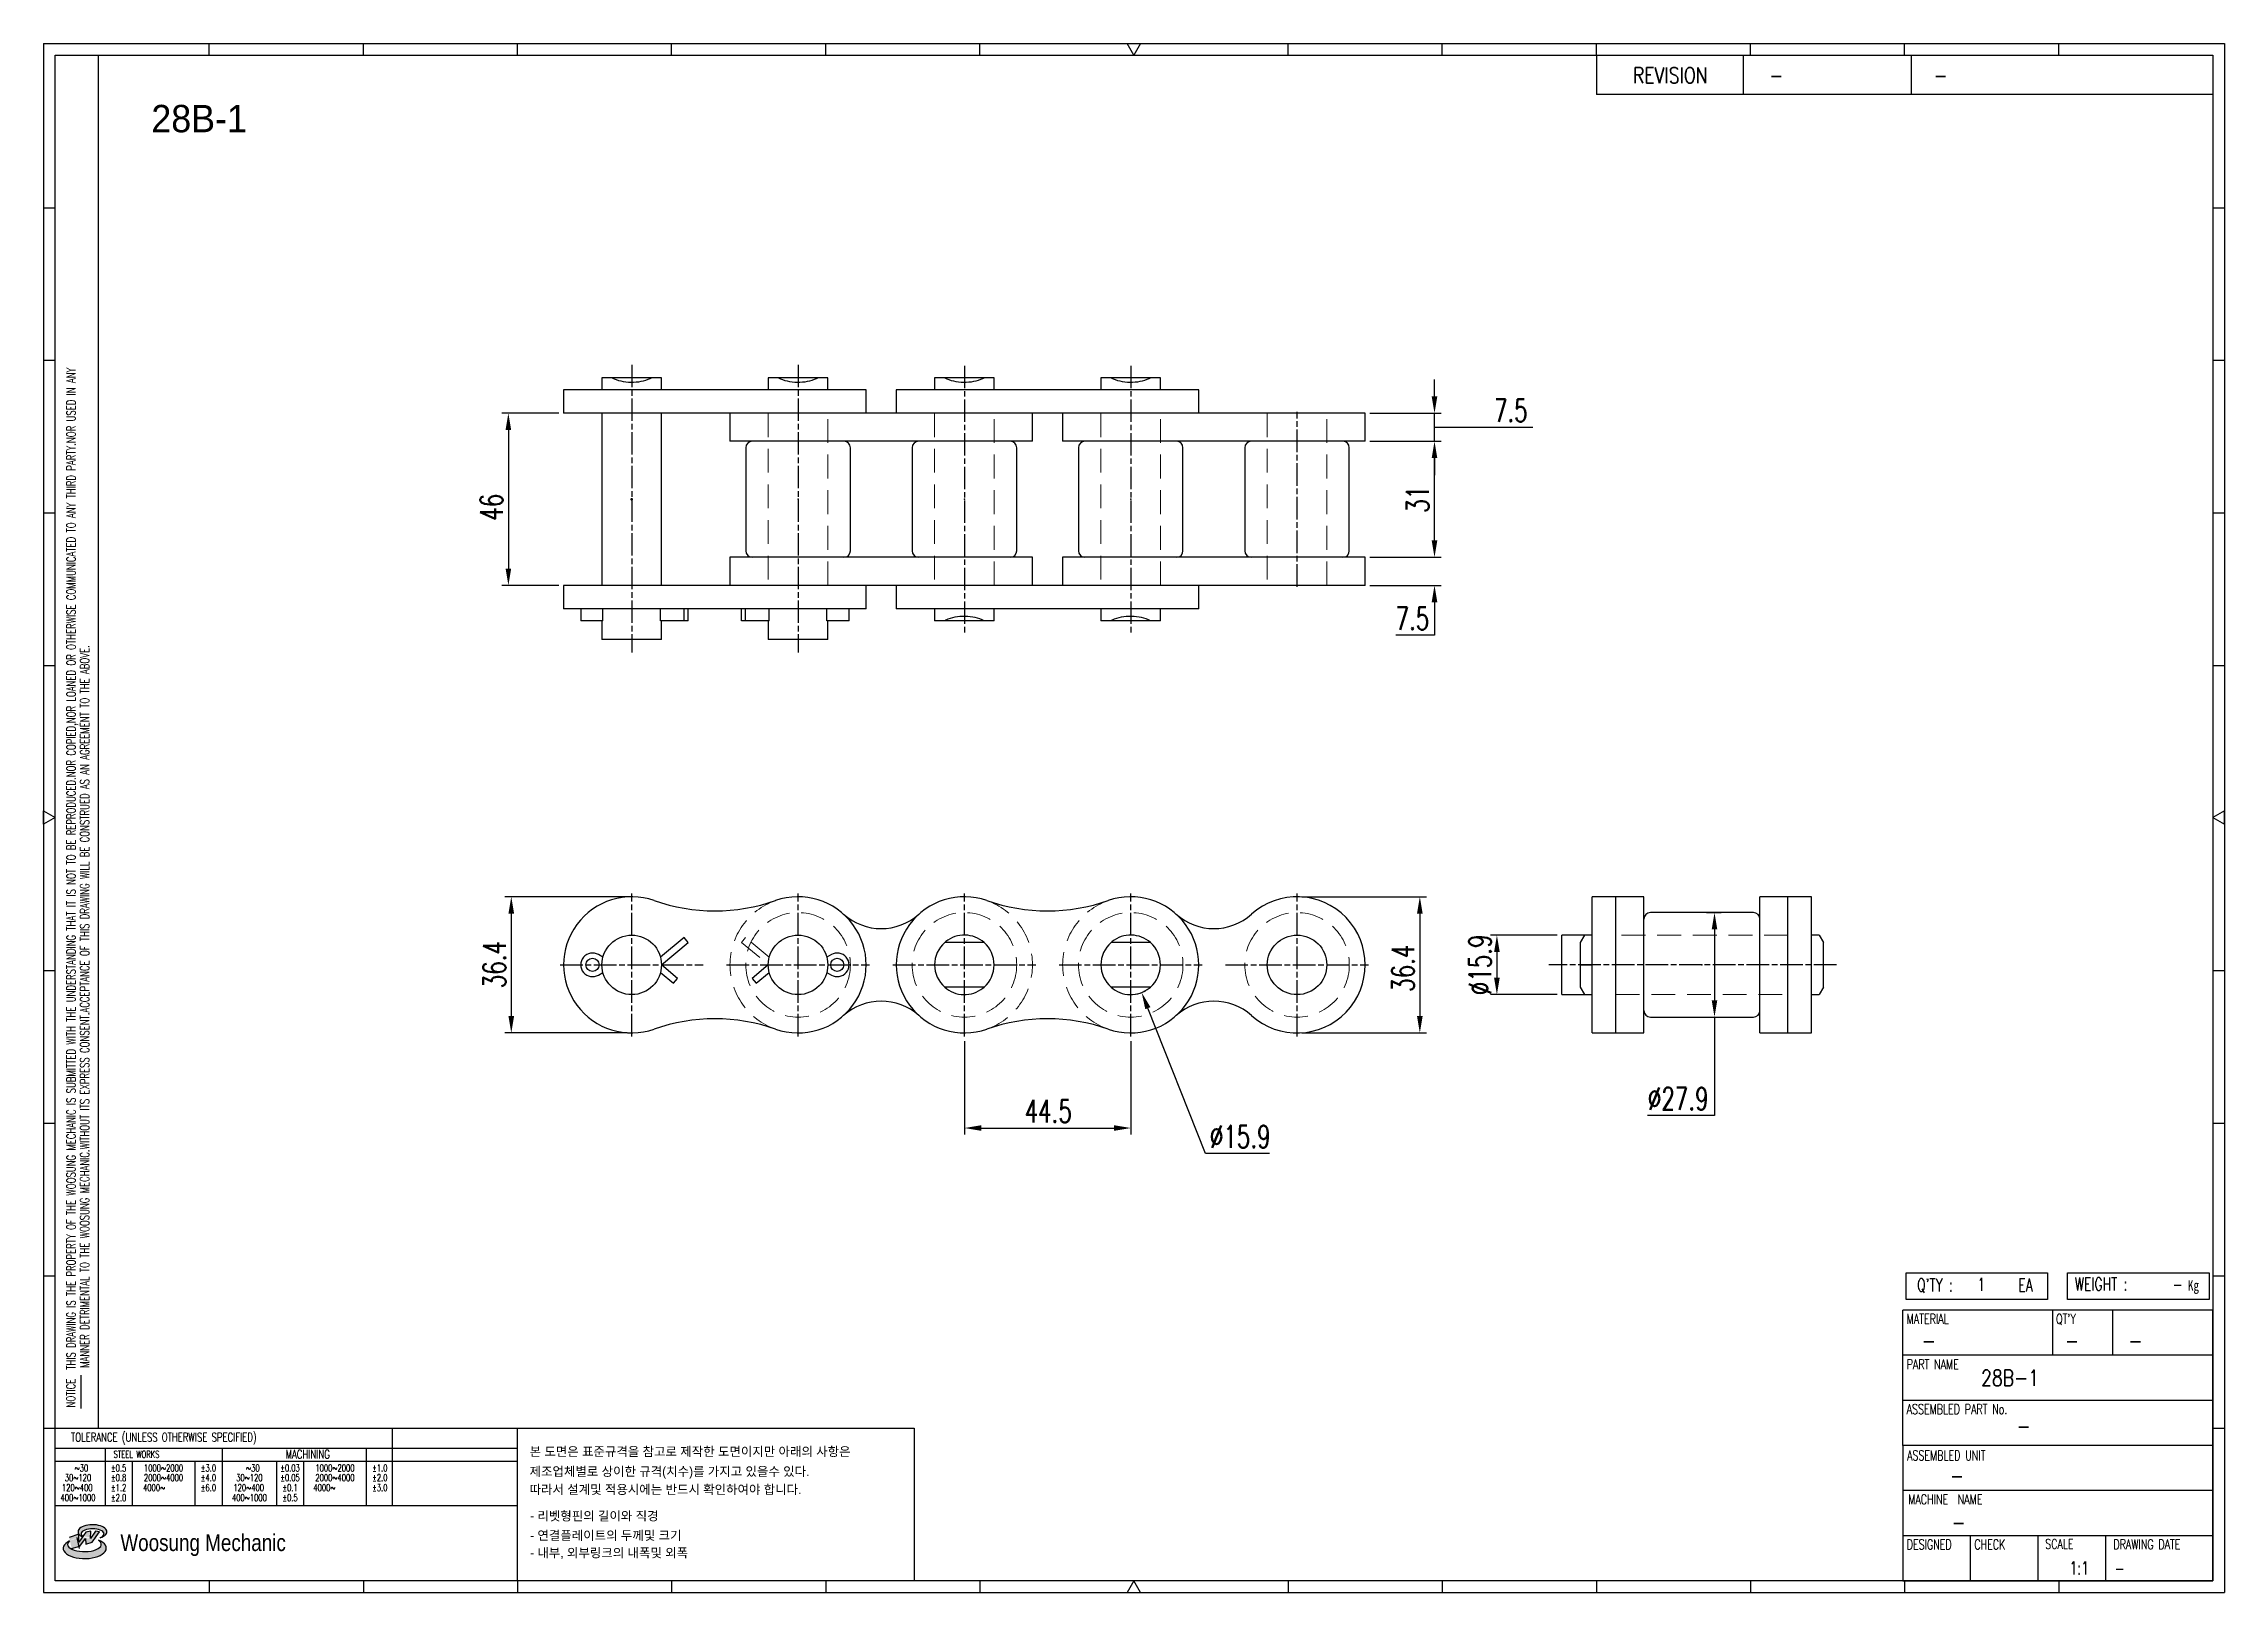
# Model space of a CAD drawing. Header units: millimetres. Extents: x 2203 to 2786, y -47 to 367.
import ezdxf
from ezdxf.enums import TextEntityAlignment as Align

# ---------------------------------------------------------------- set-up
doc = ezdxf.new("R2010")
doc.units = ezdxf.units.MM
doc.linetypes.add('AM_ISO08W050', pattern=[18, 12, -1.5, 3, -1.5])
doc.linetypes.add('HIDDEN', pattern=[9.525, 6.35, -3.175])
doc.layers.get('Defpoints').update_dxf_attribs({"color": 80})
for name, color, linetype, lineweight in [('2d ConnectionPoints', 7, 'Continuous', 50), ('CL1', 140, 'AM_ISO08W050', 25), ('HL3', 1, 'HIDDEN', 0)]:
    doc.layers.add(name, color=color, linetype=linetype, lineweight=lineweight)
for name, color, linetype in [('S-DIM', 7, 'Continuous'), ('TITLE', 7, 'Continuous'), ('도면레이아웃', 7, 'Continuous')]:
    doc.layers.add(name, color=color, linetype=linetype)
doc.styles.add('HAN', font='ROMANS.shx', dxfattribs={"width": 0.7, "bigfont": 'whgtxt.shx'})
doc.styles.add('HKD_ST2', font='romans.shx', dxfattribs={"width": 0.7, "height": 4, "bigfont": '@extfont2.shx'})
doc.styles.add('HSG', font='SIMPLEX.shx', dxfattribs={"width": 0.7, "bigfont": 'HSG.shx'})
doc.styles.add('MtXpl_', font='Gulim.ttf')
doc.styles.add('SLDTEXTSTYLE4', font='arial.ttf', dxfattribs={"width": 0.8})
doc.dimstyles.new('APP2.5', dxfattribs={"dimscale": 2.5, "dimtxt": 2.4, "dimasz": 1.8, "dimexe": 0.7, "dimexo": 0.5, "dimgap": 0.6, "dimtad": 1, "dimtoh": 1, "dimdec": 1, "dimrnd": 0.01, "dimzin": 9, "dimdsep": 46, "dimtxsty": 'HSG', "dimcen": 0, "dimclrd": 1, "dimclre": 1, "dimclrt": 256, "dimazin": 2, "dimtp": 1, "dimtm": 1, "dimtfac": 0.5, "dimtdec": 1, "dimtofl": 0, "dimtmove": 0, "dimatfit": 3, "dimfxl": 0, "dimtvp": 1, "dimtolj": 2, "dimlwd": -1, "dimlwe": -1, "dimarcsym": 0})

# ---------------------------------------------------------------- blocks, each defined once
blk = doc.blocks.new('MAST')
at = {"layer": '도면레이아웃'}
h = blk.add_hatch(color=10, dxfattribs=at)
h.paths.add_polyline_path([(1.544, 35.177), (1.554, 34.966), (1.779, 35.034), (2.054, 35.422), (1.908, 35.446), (1.728, 35.167), (1.741, 35.439), (1.547, 35.405), (1.292, 35.041), (1.295, 35.33), (0.943, 35.208), (1.03, 34.8), (1.336, 34.885)])
edge = h.paths.add_edge_path()
edge.add_ellipse((1.795, 35.421), major_axis=(-0.53, 0), ratio=0.487785, start_angle=122.36065, end_angle=403.39574)
edge.add_line((1.411, 35.244), (1.419, 35.261))
edge.add_ellipse((1.798, 35.344), major_axis=(-0.423, 0), ratio=0.444396, start_angle=131.58977, end_angle=386.19408, ccw=False)
edge = h.paths.add_edge_path()
edge.add_ellipse((1.512, 34.815), major_axis=(-0.793, 0), ratio=0.480113, start_angle=314.67633, end_angle=590.85213)
edge.add_ellipse((1.501, 34.958), major_axis=(-0.62, 0), ratio=0.43311, start_angle=331.7024, end_angle=574.42495, ccw=False)
at = {"color": 140}
for p, q in [((0, 90.118), (80.15, 90.118)), ((0, 90.118), (0, 33.191)), ((80.15, 90.118), (80.15, 33.191)), ((57.068, 89.693), (57.068, 88.246)), ((62.47, 89.693), (62.47, 88.246)), ((68.635, 89.693), (68.635, 88.246)), ((79.725, 88.246), (57.068, 88.246)), ((68.449, 43.961), (68.449, 44.936)), ((68.449, 44.936), (73.654, 44.936)), ((73.654, 44.936), (73.654, 43.961)), ((74.39, 43.961), (74.39, 44.936)), ((74.39, 44.936), (79.595, 44.936)), ((79.595, 44.936), (79.595, 43.961)), ((68.336, 38.59), (68.336, 43.563)), ((79.725, 43.563), (68.336, 43.563)), ((73.654, 43.961), (68.449, 43.961)), ((73.827, 43.563), (73.827, 41.905)), ((79.595, 43.961), (74.39, 43.961)), ((76.037, 43.563), (76.037, 41.905)), ((79.725, 38.59), (79.725, 43.563)), ((79.725, 41.905), (68.336, 41.905)), ((79.725, 40.248), (68.336, 40.248)), ((68.336, 38.59), (68.336, 33.616)), ((79.725, 38.59), (68.336, 38.59)), ((79.725, 33.616), (79.725, 38.59)), ((79.725, 36.932), (68.336, 36.932)), ((79.725, 35.274), (68.336, 35.274)), ((70.822, 33.616), (70.822, 35.274)), ((73.309, 33.616), (73.309, 35.274)), ((75.796, 33.616), (75.796, 35.274)), ((0, 33.191), (80.15, 33.191)), ((68.336, 33.616), (79.725, 33.616))]:
    blk.add_line(p, q, dxfattribs=at)
for p, q in [((6.089, 89.693), (6.089, 90.118)), ((11.753, 89.693), (11.753, 90.118)), ((17.418, 89.693), (17.418, 90.118)), ((23.082, 89.693), (23.082, 90.118)), ((28.746, 89.693), (28.746, 90.118)), ((34.411, 89.693), (34.411, 90.118)), ((45.739, 89.693), (45.739, 90.118)), ((51.404, 89.693), (51.404, 90.118)), ((57.068, 89.693), (57.068, 90.118)), ((62.732, 89.693), (62.732, 90.118)), ((68.397, 89.693), (68.397, 90.118)), ((74.061, 89.693), (74.061, 90.118)), ((0, 84.085), (0.425, 84.085)), ((79.725, 84.085), (80.15, 84.085)), ((0, 78.478), (0.425, 78.478)), ((79.725, 78.478), (80.15, 78.478)), ((0, 72.87), (0.425, 72.87)), ((79.725, 72.87), (80.15, 72.87)), ((0, 67.262), (0.425, 67.262)), ((79.725, 67.262), (80.15, 67.262)), ((0, 56.047), (0.425, 56.047)), ((79.725, 56.047), (80.15, 56.047)), ((0, 50.439), (0.425, 50.439)), ((79.725, 50.439), (80.15, 50.439)), ((0, 44.832), (0.425, 44.832)), ((79.725, 44.832), (80.15, 44.832)), ((1.377, 39.947), (1.377, 41.174)), ((0, 39.224), (0.425, 39.224)), ((79.725, 39.224), (80.15, 39.224)), ((6.089, 33.616), (6.089, 33.191)), ((11.753, 33.616), (11.753, 33.191)), ((17.418, 33.616), (17.418, 33.191)), ((23.082, 33.616), (23.082, 33.191)), ((28.746, 33.616), (28.746, 33.191)), ((34.411, 33.616), (34.411, 33.191)), ((45.739, 33.616), (45.739, 33.191)), ((51.404, 33.616), (51.404, 33.191)), ((57.068, 33.616), (57.068, 33.191)), ((62.732, 33.616), (62.732, 33.191)), ((68.397, 33.616), (68.397, 33.191)), ((74.061, 33.616), (74.061, 33.191))]:
    blk.add_line(p, q)
at = {"color": 2}
for p, q in [((2.017, 39.224), (2.017, 89.693)), ((0.425, 39.224), (17.418, 39.224)), ((0.425, 38.487), (17.418, 38.487)), ((2.257, 38.487), (2.257, 36.382)), ((6.557, 38.5), (6.557, 36.382)), ((11.857, 38.487), (11.857, 36.382)), ((12.816, 39.224), (12.816, 36.382)), ((17.418, 33.616), (17.418, 39.224)), ((0.425, 38.012), (17.418, 38.012)), ((3.257, 38.012), (3.257, 36.382)), ((5.557, 38.012), (5.557, 36.382)), ((8.557, 38.012), (8.557, 36.382)), ((9.557, 38.026), (9.557, 36.382)), ((0.425, 36.382), (17.418, 36.382))]:
    blk.add_line(p, q, dxfattribs=at)
for points in [[(40.075, 89.693), (39.83, 90.118), (40.32, 90.118)], [(0.425, 61.679), (0, 61.433), (0, 61.924)], [(79.725, 61.679), (80.15, 61.433), (80.15, 61.924)], [(40.075, 33.616), (39.83, 33.191), (40.32, 33.191)]]:
    blk.add_lwpolyline(points, close=True)
at = {"color": 140}
blk.add_lwpolyline([(0.425, 89.693), (79.725, 89.693), (79.725, 33.616), (0.425, 33.616)], close=True, dxfattribs=at)
at = {"layer": '도면레이아웃'}
for p, q in [((1.295, 35.33), (0.943, 35.208)), ((1.547, 35.405), (1.292, 35.041)), ((1.292, 35.041), (1.295, 35.33)), ((1.741, 35.439), (1.547, 35.405)), ((1.908, 35.446), (1.728, 35.167)), ((1.728, 35.167), (1.741, 35.439)), ((1.779, 35.034), (2.054, 35.422)), ((2.054, 35.422), (1.908, 35.446)), ((1.03, 34.8), (1.336, 34.885)), ((1.224, 35.208), (1.311, 34.8)), ((1.224, 35.208), (1.224, 35.208)), ((1.336, 34.885), (1.544, 35.177)), ((1.419, 35.261), (1.411, 35.244)), ((1.544, 35.177), (1.554, 34.966)), ((1.554, 34.966), (1.779, 35.034))]:
    blk.add_line(p, q, dxfattribs=at)
for centre, major_axis, ratio, start_param, end_param in [((1.795, 35.421), (-0.53, 0), 0.487785, 2.135596, 7.040584), ((1.798, 35.344), (-0.423, 0), 0.444396, 2.296675, 6.740358), ((1.512, 34.815), (-0.793, 0), 0.480113, 5.492138, 10.312315), ((1.501, 34.958), (-0.62, 0), 0.43311, 5.789299, 10.025607)]:
    blk.add_ellipse(centre, major_axis=major_axis, ratio=ratio, start_param=start_param, end_param=end_param, dxfattribs=at)
for s, height, style, width, p in [('REVISION', 0.5806, 'HAN', 0.8, (58.415, 88.664)), ('-', 0.581, 'HAN', 0.8, (63.426, 88.664)), ('-', 0.581, 'HAN', 0.8, (69.468, 88.664)), ("Q'TY : ", 0.4746, 'HKD_ST2', 0.7, (68.857, 44.253)), ('1', 0.475, 'HKD_ST2', 0.7, (71.071, 44.275)), ('EA', 0.4746, 'HKD_ST2', 0.7, (72.578, 44.253)), ('WEIGHT : ', 0.4746, 'HKD_ST2', 0.7, (74.65, 44.286)), ('-', 0.581, 'HAN', 0.8, (69.029, 42.157)), ('-', 0.581, 'HAN', 0.8, (74.289, 42.157)), ('-', 0.581, 'HAN', 0.8, (76.623, 42.157)), ('-', 0.581, 'HAN', 0.8, (72.515, 39.013)), ('-', 0.581, 'HAN', 0.8, (70.067, 37.189)), ('-', 0.581, 'HAN', 0.8, (70.126, 35.48)), ('1:1', 0.4746, 'HKD_ST2', 0.7, (74.458, 33.848)), ('-', 0.475, 'HKD_ST2', 0.7, (76.112, 33.837))]:
    blk.add_text(s, height=height, dxfattribs=dict(style=style, width=width)).set_placement(p)
at = {"color": 6, "style": 'HKD_ST2', "width": 0.7}
for s, p in [(' THIS DRAWING IS THE PROPERTY OF THE WOOSUNG MECHANIC IS SUBMITTED WITH THE UNDERSTANDING THAT IT IS NOT TO BE REPRODUCED.NOR COPIED,NOR LOANED OR OTHERWISE COMMUNICATED TO ANY THIRD PARTY.NOR USED IN ANY', (1.173, 41.217)), ('MANNER DETRIMENTAL TO THE WOOSUNG MECHANIC.WITHOUT ITS EXPRESS CONSENT.ACCEPTANCE OF THIS DRAWING WILL BE CONSTRUED AS AN AGREEMENT TO THE ABOVE.', (1.672, 41.447))]:
    blk.add_text(s, height=0.326266, rotation=90, dxfattribs=at).set_placement(p)
at = {"style": 'HKD_ST2', "width": 0.7}
blk.add_text('-', height=0.475, dxfattribs=at).set_placement((78.613, 44.286), align=Align.RIGHT)
at = {"color": 254, "style": 'HKD_ST2', "width": 0.7}
for s, height, p in [('MATERIAL', 0.3651, (68.474, 43.425)), ("QT'Y", 0.3651, (73.965, 43.425)), ('PART NAME', 0.3651, (68.474, 41.756)), ('ASSEMBLED PART No.', 0.36511, (68.474, 40.109)), ('ASSEMBLED UNIT', 0.36511, (68.49, 38.408)), ('MACHINE  NAME', 0.36511, (68.532, 36.794)), ('DESIGNED', 0.3651, (68.474, 35.136)), ('CHECK', 0.3651, (70.961, 35.136)), ('SCALE', 0.3651, (73.566, 35.153)), ('DRAWING DATE', 0.36511, (76.071, 35.141))]:
    blk.add_text(s, height=height, dxfattribs=at).set_placement(p, align=Align.TOP_LEFT)
at = {"style": 'HKD_ST2', "width": 0.7}
blk.add_text('NOTICE', height=0.3263, rotation=90, dxfattribs=at).set_placement((1.163, 39.988))
blk.add_text('TOLERANCE (UNLESS OTHERWISE SPECIFIED)', height=0.32627, dxfattribs=at).set_placement((4.417, 38.896), align=Align.MIDDLE_CENTER)
at = {"color": 4, "style": 'HKD_ST2', "width": 0.7}
for s, height, p in [('%%12630', 0.261, (1.389, 37.762)), ('1000%%1262000', 0.26101, (4.407, 37.762)), ('%%12630', 0.261, (7.689, 37.762)), ('1000%%1262000', 0.26101, (10.707, 37.762)), ('120%%126400', 0.26101, (1.237, 37.045)), ('30%%126120', 0.261, (1.263, 37.411)), ('4000%%126', 0.261, (4.061, 37.045)), ('2000%%1264000', 0.26101, (4.407, 37.411)), ('120%%126400', 0.26101, (7.537, 37.045)), ('30%%126120', 0.261, (7.563, 37.411)), ('4000%%126', 0.261, (10.321, 37.045)), ('2000%%1264000', 0.26101, (10.707, 37.411)), ('400%%1261000', 0.26101, (1.263, 36.67)), ('400%%1261000', 0.26101, (7.563, 36.67))]:
    blk.add_text(s, height=height, dxfattribs=at).set_placement(p, align=Align.MIDDLE_CENTER)
for s, height, p in [('%%P0.5', 0.261, (2.757, 37.762)), ('STEEL WORKS', 0.26101, (3.416, 38.268)), ('%%P3.0', 0.261, (6.057, 37.762)), ('%%P0.03', 0.261, (9.057, 37.762)), ('MACHINING', 0.3263, (9.707, 38.27)), ('%%P1.0', 0.261, (12.357, 37.762)), ('%%P0.8', 0.261, (2.757, 37.411)), ('%%P1.2', 0.261, (2.757, 37.045)), ('%%P4.0', 0.261, (6.057, 37.411)), ('%%P6.0', 0.261, (6.057, 37.045)), ('%%P0.05', 0.261, (9.057, 37.411)), ('%%P0.1', 0.261, (9.057, 37.045)), ('%%P2.0', 0.261, (12.357, 37.411)), ('%%P3.0', 0.261, (12.357, 37.045)), ('%%P2.0', 0.261, (2.757, 36.67)), ('%%P0.5', 0.261, (9.057, 36.67))]:
    blk.add_text(s, height=height, dxfattribs=at).set_placement(p, align=Align.MIDDLE)
at = {"color": 1, "style": 'SLDTEXTSTYLE4', "width": 0.8}
blk.add_text('Woosung Mechanic', height=0.61957, dxfattribs=at).set_placement((2.822, 34.711))
at = {"layer": 'TITLE', "width": 0.8}
blk.add_text('Kg', height=0.3789, dxfattribs=at).set_placement((78.807, 44.286))
blk = doc.blocks.new('*D2')
at = {"layer": 'Defpoints', "color": 0, "transparency": 16777216}
for p in [(2556.11, 229.57), (2574.64, 229.57), (2556.11, 222.07)]:
    blk.add_point(p, dxfattribs=at)
at = {"layer": 'S-DIM', "color": 1, "linetype": 'ByBlock', "transparency": 16777216}
for p, q in [((2574.64, 234.07), (2574.64, 238.57)), ((2557.36, 229.57), (2576.39, 229.57)), ((2557.36, 222.07), (2576.39, 222.07)), ((2574.64, 217.57), (2574.64, 208.71)), ((2574.64, 208.71), (2564.34, 208.71))]:
    blk.add_line(p, q, dxfattribs=at)
at = {"layer": 'S-DIM', "color": 1, "transparency": 16777216}
for points in [[(2573.89, 234.07), (2575.39, 234.07), (2574.64, 229.57)], [(2573.89, 217.57), (2575.39, 217.57), (2574.64, 222.07)]]:
    blk.add_solid(points, dxfattribs=at)
at = {"layer": 'S-DIM', "transparency": 16777216, "insert": (2568.74, 213.21), "char_height": 6, "attachment_point": 5, "style": 'HSG'}
blk.add_mtext('\\A2;7.5', dxfattribs=at)
blk = doc.blocks.new('*D3')
at = {"layer": 'Defpoints', "color": 0, "transparency": 16777216}
for p in [(2556.11, 260.56), (2574.64, 260.56), (2556.11, 229.57)]:
    blk.add_point(p, dxfattribs=at)
at = {"layer": 'S-DIM', "color": 1, "linetype": 'ByBlock', "transparency": 16777216}
for p, q in [((2557.36, 260.56), (2576.39, 260.56)), ((2574.64, 234.07), (2574.64, 256.06)), ((2557.36, 229.57), (2576.39, 229.57))]:
    blk.add_line(p, q, dxfattribs=at)
at = {"layer": 'S-DIM', "color": 1, "transparency": 16777216}
for points in [[(2573.89, 256.06), (2575.39, 256.06), (2574.64, 260.56)], [(2573.89, 234.07), (2575.39, 234.07), (2574.64, 229.57)]]:
    blk.add_solid(points, dxfattribs=at)
at = {"layer": 'S-DIM', "transparency": 16777216, "insert": (2570.14, 245.07), "char_height": 6, "attachment_point": 5, "rotation": 90, "style": 'HSG'}
blk.add_mtext('\\A2;31', dxfattribs=at)
blk = doc.blocks.new('*D4')
at = {"layer": 'Defpoints', "color": 0, "transparency": 16777216}
for p in [(2556.11, 268.06), (2574.64, 268.06), (2556.11, 260.56)]:
    blk.add_point(p, dxfattribs=at)
at = {"layer": 'S-DIM', "color": 1, "linetype": 'ByBlock', "transparency": 16777216}
for p, q in [((2574.64, 272.56), (2574.64, 277.06)), ((2557.36, 268.06), (2576.39, 268.06)), ((2574.64, 260.56), (2574.64, 268.06)), ((2574.64, 264.31), (2589.14, 264.31)), ((2589.14, 264.31), (2600.94, 264.31)), ((2557.36, 260.56), (2576.39, 260.56)), ((2574.64, 256.06), (2574.64, 251.56))]:
    blk.add_line(p, q, dxfattribs=at)
at = {"layer": 'S-DIM', "color": 1, "transparency": 16777216}
for points in [[(2573.89, 272.56), (2575.39, 272.56), (2574.64, 268.06)], [(2573.89, 256.06), (2575.39, 256.06), (2574.64, 260.56)]]:
    blk.add_solid(points, dxfattribs=at)
at = {"layer": 'S-DIM', "transparency": 16777216, "insert": (2595.04, 268.81), "char_height": 6, "attachment_point": 5, "style": 'HSG'}
blk.add_mtext('\\A2;7.5', dxfattribs=at)
blk = doc.blocks.new('*D5')
at = {"layer": 'Defpoints', "color": 0, "transparency": 16777216}
for p in [(2341.91, 268.06), (2327.14, 222.07), (2341.91, 222.07)]:
    blk.add_point(p, dxfattribs=at)
at = {"layer": 'S-DIM', "color": 1, "linetype": 'ByBlock', "transparency": 16777216}
for p, q in [((2340.66, 268.06), (2325.39, 268.06)), ((2327.14, 263.56), (2327.14, 226.57)), ((2340.66, 222.07), (2325.39, 222.07))]:
    blk.add_line(p, q, dxfattribs=at)
at = {"layer": 'S-DIM', "color": 1, "transparency": 16777216}
for points in [[(2326.39, 263.56), (2327.89, 263.56), (2327.14, 268.06)], [(2326.39, 226.57), (2327.89, 226.57), (2327.14, 222.07)]]:
    blk.add_solid(points, dxfattribs=at)
at = {"layer": 'S-DIM', "transparency": 16777216, "insert": (2322.64, 242.93), "char_height": 6, "attachment_point": 5, "rotation": 90, "style": 'HSG'}
blk.add_mtext('\\A2;46', dxfattribs=at)
blk = doc.blocks.new('*D6')
at = {"layer": 'Defpoints', "color": 0, "transparency": 16777216}
for p in [(2360.11, 138.84), (2327.92, 102.44), (2360.11, 102.44)]:
    blk.add_point(p, dxfattribs=at)
at = {"layer": 'S-DIM', "color": 1, "linetype": 'ByBlock', "transparency": 16777216}
for p, q in [((2358.86, 138.84), (2326.17, 138.84)), ((2327.92, 134.34), (2327.92, 106.94)), ((2358.86, 102.44), (2326.17, 102.44))]:
    blk.add_line(p, q, dxfattribs=at)
at = {"layer": 'S-DIM', "color": 1, "transparency": 16777216}
for points in [[(2327.17, 134.34), (2328.67, 134.34), (2327.92, 138.84)], [(2327.17, 106.94), (2328.67, 106.94), (2327.92, 102.44)]]:
    blk.add_solid(points, dxfattribs=at)
at = {"layer": 'S-DIM', "transparency": 16777216, "insert": (2323.42, 120.7), "char_height": 6, "attachment_point": 5, "rotation": 90, "style": 'HSG'}
blk.add_mtext('\\A2;36.4', dxfattribs=at)
blk = doc.blocks.new('*D7')
at = {"layer": 'Defpoints', "color": 0, "transparency": 16777216}
for p in [(2537.91, 138.84), (2537.91, 102.44), (2570.72, 102.44)]:
    blk.add_point(p, dxfattribs=at)
at = {"layer": 'S-DIM', "color": 1, "linetype": 'ByBlock', "transparency": 16777216}
for p, q in [((2539.16, 138.84), (2572.47, 138.84)), ((2570.72, 134.34), (2570.72, 106.94)), ((2539.16, 102.44), (2572.47, 102.44))]:
    blk.add_line(p, q, dxfattribs=at)
at = {"layer": 'S-DIM', "color": 1, "transparency": 16777216}
for points in [[(2569.97, 134.34), (2571.47, 134.34), (2570.72, 138.84)], [(2569.97, 106.94), (2571.47, 106.94), (2570.72, 102.44)]]:
    blk.add_solid(points, dxfattribs=at)
at = {"layer": 'S-DIM', "transparency": 16777216, "insert": (2566.22, 119.74), "char_height": 6, "attachment_point": 5, "rotation": 90, "style": 'HSG'}
blk.add_mtext('\\A2;36.4', dxfattribs=at)
blk = doc.blocks.new('*D8')
at = {"layer": 'Defpoints', "color": 0, "transparency": 16777216}
for p in [(2449.01, 101.53), (2493.46, 101.53), (2493.46, 77.03)]:
    blk.add_point(p, dxfattribs=at)
at = {"layer": 'S-DIM', "color": 1, "linetype": 'ByBlock', "transparency": 16777216}
for p, q in [((2449.01, 100.28), (2449.01, 75.28)), ((2493.46, 100.28), (2493.46, 75.28)), ((2453.51, 77.03), (2488.96, 77.03))]:
    blk.add_line(p, q, dxfattribs=at)
at = {"layer": 'S-DIM', "color": 1, "transparency": 16777216}
for points in [[(2453.51, 77.78), (2453.51, 76.28), (2449.01, 77.03)], [(2488.96, 77.78), (2488.96, 76.28), (2493.46, 77.03)]]:
    blk.add_solid(points, dxfattribs=at)
at = {"layer": 'S-DIM', "transparency": 16777216, "insert": (2471.42, 81.53), "char_height": 6, "attachment_point": 5, "style": 'HSG'}
blk.add_mtext('\\A2;44.5', dxfattribs=at)
blk = doc.blocks.new('*D9')
at = {"layer": 'Defpoints', "color": 0, "transparency": 16777216}
for p in [(2490.53, 128.03), (2496.39, 113.25)]:
    blk.add_point(p, dxfattribs=at)
at = {"layer": 'S-DIM', "color": 1, "linetype": 'ByBlock', "transparency": 16777216}
for p, q in [((2513.42, 70.25), (2498.04, 109.07)), ((2530.52, 70.25), (2513.42, 70.25))]:
    blk.add_line(p, q, dxfattribs=at)
blk.add_arc((2493.46, 120.64), 7.95, 278.99297, 302.40085, dxfattribs=at)
at = {"layer": 'S-DIM', "color": 1, "transparency": 16777216}
blk.add_solid([(2498.74, 109.34), (2497.35, 108.79), (2496.39, 113.25)], dxfattribs=at)
at = {"layer": 'S-DIM', "transparency": 16777216, "insert": (2522.72, 74.75), "char_height": 6, "attachment_point": 5, "style": 'HSG'}
blk.add_mtext('\\A2;∅15.9', dxfattribs=at)
blk = doc.blocks.new('*D10')
at = {"layer": 'Defpoints', "color": 0, "transparency": 16777216}
for p in [(2608.67, 128.59), (2591.32, 112.69), (2608.67, 112.69)]:
    blk.add_point(p, dxfattribs=at)
at = {"layer": 'S-DIM', "color": 1, "linetype": 'ByBlock', "transparency": 16777216}
for p, q in [((2607.42, 128.59), (2589.57, 128.59)), ((2591.32, 124.09), (2591.32, 117.19)), ((2607.42, 112.69), (2589.57, 112.69))]:
    blk.add_line(p, q, dxfattribs=at)
at = {"layer": 'S-DIM', "color": 1, "transparency": 16777216}
for points in [[(2590.57, 124.09), (2592.07, 124.09), (2591.32, 128.59)], [(2590.57, 117.19), (2592.07, 117.19), (2591.32, 112.69)]]:
    blk.add_solid(points, dxfattribs=at)
at = {"layer": 'S-DIM', "transparency": 16777216, "insert": (2586.82, 120.64), "char_height": 6, "attachment_point": 5, "rotation": 90, "style": 'HSG'}
blk.add_mtext('\\A2;%%c15.9', dxfattribs=at)
blk = doc.blocks.new('*D11')
at = {"layer": 'Defpoints', "color": 0, "transparency": 16777216}
for p in [(2646.12, 134.61), (2646.12, 106.67), (2649.47, 106.67)]:
    blk.add_point(p, dxfattribs=at)
at = {"layer": 'S-DIM', "color": 1, "linetype": 'ByBlock', "transparency": 16777216}
for p, q in [((2647.37, 134.61), (2651.22, 134.61)), ((2649.47, 130.11), (2649.47, 111.17)), ((2647.37, 106.67), (2651.22, 106.67)), ((2649.47, 106.67), (2649.47, 80.37)), ((2649.47, 80.37), (2631.57, 80.37))]:
    blk.add_line(p, q, dxfattribs=at)
at = {"layer": 'S-DIM', "color": 1, "transparency": 16777216}
for points in [[(2648.72, 130.11), (2650.22, 130.11), (2649.47, 134.61)], [(2648.72, 111.17), (2650.22, 111.17), (2649.47, 106.67)]]:
    blk.add_solid(points, dxfattribs=at)
at = {"layer": 'S-DIM', "transparency": 16777216, "insert": (2639.77, 84.87), "char_height": 6, "attachment_point": 5, "style": 'HSG'}
blk.add_mtext('\\A2;%%c27.9', dxfattribs=at)

msp = doc.modelspace()

# ---------------------------------------------------------------- linework, layer by layer
for p, q in [((2341.91, 274.36), (2341.91, 268.06)), ((2422.76, 274.36), (2341.91, 274.36)), ((2352.16, 277.52), (2352.16, 274.36)), ((2368.06, 277.52), (2352.16, 277.52)), ((2354.85, 277.52), (2355.39, 277.27)), ((2355.39, 277.27), (2355.97, 277.04)), ((2355.97, 277.04), (2356.57, 276.85)), ((2356.57, 276.85), (2357.21, 276.69)), ((2357.21, 276.69), (2357.86, 276.56)), ((2357.86, 276.56), (2358.54, 276.46)), ((2358.54, 276.46), (2359.22, 276.4)), ((2359.22, 276.4), (2359.91, 276.37)), ((2359.91, 276.37), (2360.61, 276.38)), ((2360.61, 276.38), (2361.3, 276.42)), ((2361.3, 276.42), (2361.98, 276.5)), ((2361.98, 276.5), (2362.64, 276.61)), ((2362.64, 276.61), (2363.29, 276.75)), ((2363.29, 276.75), (2363.91, 276.93)), ((2363.91, 276.93), (2364.51, 277.14)), ((2364.51, 277.14), (2365.07, 277.37)), ((2365.07, 277.37), (2365.37, 277.52)), ((2368.06, 274.36), (2368.06, 277.52)), ((2396.61, 277.52), (2396.61, 274.36)), ((2412.51, 277.52), (2396.61, 277.52)), ((2399.3, 277.52), (2399.84, 277.27)), ((2399.84, 277.27), (2400.42, 277.04)), ((2400.42, 277.04), (2401.02, 276.85)), ((2401.02, 276.85), (2401.66, 276.69)), ((2401.66, 276.69), (2402.31, 276.56)), ((2402.31, 276.56), (2402.99, 276.46)), ((2402.99, 276.46), (2403.67, 276.4)), ((2403.67, 276.4), (2404.36, 276.37)), ((2404.36, 276.37), (2405.06, 276.38)), ((2405.06, 276.38), (2405.75, 276.42)), ((2405.75, 276.42), (2406.43, 276.5)), ((2406.43, 276.5), (2407.09, 276.61)), ((2407.09, 276.61), (2407.74, 276.75)), ((2407.74, 276.75), (2408.36, 276.93)), ((2408.36, 276.93), (2408.96, 277.14)), ((2408.96, 277.14), (2409.52, 277.37)), ((2409.52, 277.37), (2409.82, 277.52)), ((2412.51, 274.36), (2412.51, 277.52)), ((2422.76, 268.06), (2422.76, 274.36)), ((2430.81, 274.36), (2430.81, 268.06)), ((2511.66, 274.36), (2430.81, 274.36)), ((2441.06, 277.52), (2441.06, 274.36)), ((2456.96, 277.52), (2441.06, 277.52)), ((2443.75, 277.52), (2444.29, 277.27)), ((2444.29, 277.27), (2444.87, 277.04)), ((2444.87, 277.04), (2445.47, 276.85)), ((2445.47, 276.85), (2446.11, 276.69)), ((2446.11, 276.69), (2446.76, 276.56)), ((2446.76, 276.56), (2447.44, 276.46)), ((2447.44, 276.46), (2448.12, 276.4)), ((2448.12, 276.4), (2448.81, 276.37)), ((2448.81, 276.37), (2449.51, 276.38)), ((2449.51, 276.38), (2450.2, 276.42)), ((2450.2, 276.42), (2450.88, 276.5)), ((2450.88, 276.5), (2451.54, 276.61)), ((2451.54, 276.61), (2452.19, 276.75)), ((2452.19, 276.75), (2452.81, 276.93)), ((2452.81, 276.93), (2453.41, 277.14)), ((2453.41, 277.14), (2453.97, 277.37)), ((2453.97, 277.37), (2454.27, 277.52)), ((2456.96, 274.36), (2456.96, 277.52)), ((2485.51, 277.52), (2485.51, 274.36)), ((2501.41, 277.52), (2485.51, 277.52)), ((2488.2, 277.52), (2488.74, 277.27)), ((2488.74, 277.27), (2489.32, 277.04)), ((2489.32, 277.04), (2489.92, 276.85)), ((2489.92, 276.85), (2490.56, 276.69)), ((2490.56, 276.69), (2491.21, 276.56)), ((2491.21, 276.56), (2491.89, 276.46)), ((2491.89, 276.46), (2492.57, 276.4)), ((2492.57, 276.4), (2493.26, 276.37)), ((2493.26, 276.37), (2493.96, 276.38)), ((2493.96, 276.38), (2494.65, 276.42)), ((2494.65, 276.42), (2495.33, 276.5)), ((2495.33, 276.5), (2495.99, 276.61)), ((2495.99, 276.61), (2496.64, 276.75)), ((2496.64, 276.75), (2497.26, 276.93)), ((2497.26, 276.93), (2497.86, 277.14)), ((2497.86, 277.14), (2498.42, 277.37)), ((2498.42, 277.37), (2498.72, 277.52)), ((2501.41, 274.36), (2501.41, 277.52)), ((2511.66, 268.06), (2511.66, 274.36)), ((2416.72, 268.06), (2341.91, 268.06)), ((2352.16, 268.06), (2352.16, 222.07)), ((2368.06, 222.07), (2368.06, 268.06)), ((2386.36, 268.06), (2386.36, 260.56)), ((2455.02, 268.06), (2398.55, 268.06)), ((2505.62, 268.06), (2436.85, 268.06)), ((2467.21, 260.56), (2467.21, 268.06)), ((2475.26, 268.06), (2475.26, 260.56)), ((2556.11, 268.06), (2487.45, 268.06)), ((2556.11, 260.56), (2556.11, 268.06)), ((2467.21, 260.56), (2386.36, 260.56)), ((2390.59, 258.83), (2390.59, 231.31)), ((2418.53, 231.31), (2418.53, 258.83)), ((2435.04, 258.83), (2435.04, 231.31)), ((2462.98, 231.31), (2462.98, 258.83)), ((2556.11, 260.56), (2475.26, 260.56)), ((2479.49, 258.83), (2479.49, 231.31)), ((2507.43, 231.31), (2507.43, 258.83)), ((2523.94, 258.83), (2523.94, 231.31)), ((2551.88, 231.31), (2551.88, 258.83)), ((2386.36, 229.57), (2386.36, 222.07)), ((2467.21, 229.57), (2386.36, 229.57)), ((2467.21, 222.07), (2467.21, 229.57)), ((2475.26, 229.57), (2475.26, 222.07)), ((2556.11, 229.57), (2475.26, 229.57)), ((2556.11, 222.07), (2556.11, 229.57)), ((2341.91, 222.07), (2341.91, 215.77)), ((2416.72, 222.07), (2341.91, 222.07)), ((2455.02, 222.07), (2398.55, 222.07)), ((2422.76, 215.77), (2422.76, 222.07)), ((2430.81, 222.07), (2430.81, 215.77)), ((2505.62, 222.07), (2436.85, 222.07)), ((2556.11, 222.07), (2487.45, 222.07)), ((2511.66, 215.77), (2511.66, 222.07)), ((2422.76, 215.77), (2341.91, 215.77)), ((2346.48, 215.77), (2346.48, 212.62)), ((2352.42, 212.62), (2352.42, 215.77)), ((2367.8, 212.62), (2367.8, 215.77)), ((2374.12, 212.62), (2374.12, 215.77)), ((2375.22, 212.62), (2375.22, 215.77)), ((2389.44, 212.62), (2389.44, 215.77)), ((2390.55, 212.62), (2390.55, 215.77)), ((2396.87, 212.62), (2396.87, 215.77)), ((2412.25, 212.62), (2412.25, 215.77)), ((2418.19, 212.62), (2418.19, 215.77)), ((2511.66, 215.77), (2430.81, 215.77)), ((2441.06, 215.77), (2441.06, 212.62)), ((2456.96, 212.62), (2456.96, 215.77)), ((2485.51, 215.77), (2485.51, 212.62)), ((2501.41, 212.62), (2501.41, 215.77)), ((2352.42, 212.62), (2346.48, 212.62)), ((2352.16, 212.62), (2352.16, 207.62)), ((2375.22, 212.62), (2367.8, 212.62)), ((2368.06, 207.62), (2368.06, 212.62)), ((2396.87, 212.62), (2389.44, 212.62)), ((2396.61, 212.62), (2396.61, 207.62)), ((2418.19, 212.62), (2412.25, 212.62)), ((2412.51, 207.62), (2412.51, 212.62)), ((2456.96, 212.62), (2441.06, 212.62)), ((2444.05, 212.76), (2443.75, 212.62)), ((2444.61, 213), (2444.05, 212.76)), ((2445.2, 213.21), (2444.61, 213)), ((2445.83, 213.38), (2445.2, 213.21)), ((2446.47, 213.53), (2445.83, 213.38)), ((2447.14, 213.64), (2446.47, 213.53)), ((2447.82, 213.71), (2447.14, 213.64)), ((2448.51, 213.76), (2447.82, 213.71)), ((2449.2, 213.76), (2448.51, 213.76)), ((2449.9, 213.74), (2449.2, 213.76)), ((2450.58, 213.68), (2449.9, 213.74)), ((2451.25, 213.58), (2450.58, 213.68)), ((2451.91, 213.45), (2451.25, 213.58)), ((2452.54, 213.29), (2451.91, 213.45)), ((2453.15, 213.09), (2452.54, 213.29)), ((2453.73, 212.87), (2453.15, 213.09)), ((2454.27, 212.62), (2453.73, 212.87)), ((2501.41, 212.62), (2485.51, 212.62)), ((2488.5, 212.76), (2488.2, 212.62)), ((2489.06, 213), (2488.5, 212.76)), ((2489.65, 213.21), (2489.06, 213)), ((2490.28, 213.38), (2489.65, 213.21)), ((2490.92, 213.53), (2490.28, 213.38)), ((2491.59, 213.64), (2490.92, 213.53)), ((2492.27, 213.71), (2491.59, 213.64)), ((2492.96, 213.76), (2492.27, 213.71)), ((2493.65, 213.76), (2492.96, 213.76)), ((2494.35, 213.74), (2493.65, 213.76)), ((2495.03, 213.68), (2494.35, 213.74)), ((2495.7, 213.58), (2495.03, 213.68)), ((2496.36, 213.45), (2495.7, 213.58)), ((2496.99, 213.29), (2496.36, 213.45)), ((2497.6, 213.09), (2496.99, 213.29)), ((2498.18, 212.87), (2497.6, 213.09)), ((2498.72, 212.62), (2498.18, 212.87)), ((2368.06, 207.62), (2352.16, 207.62)), ((2412.51, 207.62), (2396.61, 207.62)), ((2623.12, 138.84), (2616.82, 138.84)), ((2616.82, 102.44), (2616.82, 138.84)), ((2630.62, 138.84), (2623.12, 138.84)), ((2623.12, 102.44), (2623.12, 138.84)), ((2630.62, 102.44), (2630.62, 138.84)), ((2659.88, 134.61), (2632.35, 134.61)), ((2669.11, 138.84), (2661.61, 138.84)), ((2661.61, 102.44), (2661.61, 138.84)), ((2669.11, 102.44), (2669.11, 138.84)), ((2675.41, 138.84), (2669.11, 138.84)), ((2675.41, 102.44), (2675.41, 138.84)), ((2447.14, 128.37), (2446.47, 128.18)), ((2447.82, 128.5), (2447.14, 128.37)), ((2448.51, 128.58), (2447.82, 128.5)), ((2449.2, 128.59), (2448.51, 128.58)), ((2449.9, 128.54), (2449.2, 128.59)), ((2450.58, 128.44), (2449.9, 128.54)), ((2451.25, 128.27), (2450.58, 128.44)), ((2451.91, 128.04), (2451.25, 128.27)), ((2491.59, 128.37), (2490.92, 128.18)), ((2492.27, 128.5), (2491.59, 128.37)), ((2492.96, 128.58), (2492.27, 128.5)), ((2493.65, 128.59), (2492.96, 128.58)), ((2494.35, 128.54), (2493.65, 128.59)), ((2495.03, 128.44), (2494.35, 128.54)), ((2495.7, 128.27), (2495.03, 128.44)), ((2496.36, 128.04), (2495.7, 128.27)), ((2608.67, 112.69), (2608.67, 128.59)), ((2614.81, 128.59), (2608.67, 128.59)), ((2613.67, 126.6), (2614.81, 128.59)), ((2616.82, 128.59), (2614.81, 128.59)), ((2677.42, 128.59), (2675.41, 128.59)), ((2677.42, 128.59), (2678.57, 126.6)), ((2352.42, 122.66), (2351.2, 123.37)), ((2374.12, 127.97), (2367.8, 122.66)), ((2368.06, 120.64), (2375.22, 126.65)), ((2375.22, 126.65), (2374.12, 127.97)), ((2413.47, 123.37), (2412.25, 122.66)), ((2444.05, 126.86), (2443.75, 126.6)), ((2454.27, 126.6), (2443.75, 126.6)), ((2444.61, 127.26), (2444.05, 126.86)), ((2445.2, 127.62), (2444.61, 127.26)), ((2445.83, 127.93), (2445.2, 127.62)), ((2446.47, 128.18), (2445.83, 127.93)), ((2452.54, 127.76), (2451.91, 128.04)), ((2453.15, 127.43), (2452.54, 127.76)), ((2453.73, 127.04), (2453.15, 127.43)), ((2454.27, 126.6), (2453.73, 127.04)), ((2488.5, 126.86), (2488.2, 126.6)), ((2498.72, 126.6), (2488.2, 126.6)), ((2489.06, 127.26), (2488.5, 126.86)), ((2489.65, 127.62), (2489.06, 127.26)), ((2490.28, 127.93), (2489.65, 127.62)), ((2490.92, 128.18), (2490.28, 127.93)), ((2496.99, 127.76), (2496.36, 128.04)), ((2497.6, 127.43), (2496.99, 127.76)), ((2498.18, 127.04), (2497.6, 127.43)), ((2498.72, 126.6), (2498.18, 127.04)), ((2613.67, 114.68), (2613.67, 126.6)), ((2678.57, 114.68), (2678.57, 126.6)), ((2351.2, 117.92), (2352.42, 118.62)), ((2367.8, 118.62), (2371.27, 115.71)), ((2372.37, 117.02), (2368.06, 120.64)), ((2371.27, 115.71), (2372.37, 117.02)), ((2396.61, 120.64), (2392.3, 117.02)), ((2392.3, 117.02), (2393.4, 115.71)), ((2393.4, 115.71), (2396.87, 118.62)), ((2412.25, 118.62), (2413.47, 117.92)), ((2613.67, 120.64), (2616.82, 120.64)), ((2443.75, 114.68), (2444.29, 114.24)), ((2454.27, 114.68), (2443.75, 114.68)), ((2444.29, 114.24), (2444.87, 113.86)), ((2444.87, 113.86), (2445.47, 113.52)), ((2445.47, 113.52), (2446.11, 113.24)), ((2446.11, 113.24), (2446.76, 113.02)), ((2446.76, 113.02), (2447.44, 112.85)), ((2447.44, 112.85), (2448.12, 112.74)), ((2448.12, 112.74), (2448.81, 112.69)), ((2448.81, 112.69), (2449.51, 112.71)), ((2449.51, 112.71), (2450.2, 112.78)), ((2450.2, 112.78), (2450.88, 112.91)), ((2450.88, 112.91), (2451.54, 113.11)), ((2451.54, 113.11), (2452.19, 113.36)), ((2452.19, 113.36), (2452.81, 113.66)), ((2452.81, 113.66), (2453.41, 114.02)), ((2453.41, 114.02), (2453.97, 114.43)), ((2453.97, 114.43), (2454.27, 114.68)), ((2488.2, 114.68), (2488.74, 114.24)), ((2498.72, 114.68), (2488.2, 114.68)), ((2488.74, 114.24), (2489.32, 113.86)), ((2489.32, 113.86), (2489.92, 113.52)), ((2489.92, 113.52), (2490.56, 113.24)), ((2490.56, 113.24), (2491.21, 113.02)), ((2491.21, 113.02), (2491.89, 112.85)), ((2491.89, 112.85), (2492.57, 112.74)), ((2492.57, 112.74), (2493.26, 112.69)), ((2493.26, 112.69), (2493.96, 112.71)), ((2493.96, 112.71), (2494.65, 112.78)), ((2494.65, 112.78), (2495.33, 112.91)), ((2495.33, 112.91), (2495.99, 113.11)), ((2495.99, 113.11), (2496.64, 113.36)), ((2496.64, 113.36), (2497.26, 113.66)), ((2497.26, 113.66), (2497.86, 114.02)), ((2497.86, 114.02), (2498.42, 114.43)), ((2498.42, 114.43), (2498.72, 114.68)), ((2608.67, 112.69), (2614.81, 112.69)), ((2614.81, 112.69), (2613.67, 114.68)), ((2614.81, 112.69), (2616.82, 112.69)), ((2675.41, 112.69), (2677.42, 112.69)), ((2678.57, 114.68), (2677.42, 112.69)), ((2632.35, 106.67), (2659.88, 106.67)), ((2616.82, 102.44), (2623.12, 102.44)), ((2623.12, 102.44), (2630.62, 102.44)), ((2661.61, 102.44), (2669.11, 102.44)), ((2669.11, 102.44), (2675.41, 102.44))]:
    msp.add_line(p, q)
at = {"color": 140}
msp.add_lwpolyline([(2329.59, -3.21), (2435.6, -3.21), (2435.6, -43.99), (2329.59, -43.99)], close=True, dxfattribs=at)
for centre, radius in [((2360.11, 120.64), 7.95), ((2404.56, 120.64), 7.95), ((2537.91, 120.64), 7.95), ((2349.63, 120.64), 1.75), ((2415.04, 120.64), 1.75)]:
    msp.add_circle(centre, radius)
for centre, radius, start, end in [((2392.32, 258.83), 1.73, 90, 180), ((2416.8, 258.83), 1.73, 0, 90), ((2436.77, 258.83), 1.73, 90, 180), ((2461.25, 258.83), 1.73, 0, 90), ((2481.22, 258.83), 1.73, 90, 180), ((2505.7, 258.83), 1.73, 0, 90), ((2525.67, 258.83), 1.73, 90, 180), ((2550.15, 258.83), 1.73, 360, 90), ((2392.32, 231.31), 1.73, 180, 270), ((2416.8, 231.31), 1.73, 270, 0), ((2436.77, 231.31), 1.73, 180, 270), ((2461.25, 231.31), 1.73, 270, 0), ((2481.22, 231.31), 1.73, 180, 270), ((2505.7, 231.31), 1.73, 270, 0), ((2525.67, 231.31), 1.73, 180, 270), ((2550.15, 231.31), 1.73, 270, 0), ((2360.11, 120.64), 18.2, 70.7287, 289.2713), ((2382.33, 184.21), 49.14, 250.7287, 289.2713), ((2404.56, 120.64), 18.2, 250.7287, 109.2713), ((2426.78, 145.4), 15.07, 228.08501, 311.91499), ((2449.01, 120.64), 18.2, 70.7287, 289.2713), ((2471.23, 184.21), 49.14, 250.7287, 289.2713), ((2493.46, 120.64), 18.2, 250.7287, 109.2713), ((2515.68, 145.4), 15.07, 228.08501, 311.91499), ((2537.91, 120.64), 18.2, 228.08501, 131.91499), ((2632.35, 132.88), 1.73, 90, 180), ((2659.88, 132.88), 1.73, 0, 90), ((2349.63, 120.64), 3.15, 60, 300), ((2415.04, 120.64), 3.15, 240, 120), ((2449.01, 120.64), 7.95, 131.40962, 228.59038), ((2449.01, 120.64), 7.95, 311.40962, 48.59038), ((2493.46, 120.64), 7.95, 131.40962, 228.59038), ((2493.46, 120.64), 7.95, 311.40962, 48.59038), ((2426.78, 95.88), 15.07, 48.08501, 131.91499), ((2515.68, 95.88), 15.07, 48.08501, 131.91499), ((2382.33, 57.08), 49.14, 70.7287, 109.2713), ((2471.23, 57.08), 49.14, 70.7287, 109.2713), ((2632.35, 108.4), 1.73, 180, 270), ((2659.88, 108.4), 1.73, 270, 0)]:
    msp.add_arc(centre, radius, start, end)
at = {"layer": '2d ConnectionPoints'}
msp.add_point((2360.11, 245.07), dxfattribs=at)
at = {"layer": 'CL1', "ltscale": 0.5}
for p, q in [((2360.11, 281.01), (2360.11, 204.12)), ((2404.56, 281.01), (2404.56, 204.12)), ((2449.01, 280.76), (2449.01, 209.37)), ((2493.46, 280.76), (2493.46, 209.37)), ((2537.91, 221.7), (2537.91, 268.44)), ((2360.11, 101.53), (2360.11, 139.75)), ((2404.56, 101.53), (2404.56, 139.75)), ((2449.01, 101.53), (2449.01, 139.75)), ((2493.46, 101.53), (2493.46, 139.75)), ((2537.91, 101.53), (2537.91, 139.75)), ((2341, 120.64), (2379.22, 120.64)), ((2385.45, 120.64), (2423.67, 120.64)), ((2429.9, 120.64), (2468.12, 120.64)), ((2474.35, 120.64), (2512.57, 120.64)), ((2518.8, 120.64), (2557.02, 120.64)), ((2682.06, 120.64), (2605.17, 120.64))]:
    msp.add_line(p, q, dxfattribs=at)
for p in [(2404.56, 245.07), (2404.56, 245.07), (2449.01, 245.07), (2493.46, 245.07), (2360.11, 120.64), (2404.56, 120.64), (2404.56, 120.64), (2449.01, 120.64), (2493.46, 120.64), (2646.12, 120.64), (2646.12, 120.64), (2646.12, 120.64)]:
    msp.add_point(p, dxfattribs=at)
at = {"layer": 'HL3'}
for p, q in [((2396.61, 268.06), (2396.61, 222.07)), ((2396.61, 268.06), (2396.61, 222.07)), ((2412.51, 222.07), (2412.51, 268.06)), ((2412.51, 222.07), (2412.51, 268.06)), ((2441.06, 268.06), (2441.06, 222.07)), ((2441.06, 268.06), (2441.06, 222.07)), ((2456.96, 222.07), (2456.96, 268.06)), ((2456.96, 222.07), (2456.96, 268.06)), ((2485.51, 268.06), (2485.51, 222.07)), ((2485.51, 268.06), (2485.51, 222.07)), ((2501.41, 222.07), (2501.41, 268.06)), ((2501.41, 222.07), (2501.41, 268.06)), ((2529.96, 268.06), (2529.96, 222.07)), ((2545.86, 222.07), (2545.86, 268.06)), ((2669.11, 128.59), (2623.12, 128.59)), ((2390.55, 127.97), (2389.44, 126.65)), ((2389.44, 126.65), (2396.61, 120.64)), ((2396.87, 122.66), (2390.55, 127.97)), ((2623.12, 112.69), (2669.11, 112.69))]:
    msp.add_line(p, q, dxfattribs=at)
for centre in [(2404.56, 120.64), (2449.01, 120.64), (2493.46, 120.64), (2537.91, 120.64)]:
    msp.add_circle(centre, 13.97, dxfattribs=at)
for centre, start, end in [((2404.56, 120.64), 109.2713, 250.7287), ((2449.01, 120.64), 289.2713, 70.7287), ((2493.46, 120.64), 109.2713, 250.7287)]:
    msp.add_arc(centre, 18.2, start, end, dxfattribs=at)

# ---------------------------------------------------------------- block references
at = {"color": 140, "xscale": 7.271257478287417, "yscale": 7.271257478287417, "zscale": 7.271257478287417}
msp.add_blockref('MAST', (2202.94, -288.42), dxfattribs=at)

# ---------------------------------------------------------------- texts
at = {"color": 254, "style": 'MtXpl_'}
msp.add_text('28B-1', height=7.317, dxfattribs=at).set_placement((2231.73, 343.16))
at = {"style": 'HAN', "width": 0.8}
msp.add_text('28B-1', height=4.222, dxfattribs=at).set_placement((2720.71, 8.15))
at = {"color": 140, "style": 'MtXpl_'}
for s, p in [('본 도면은 표준규격을 참고로 제작한 도면이지만 아래의 사항은', (2332.81, -10.64)), ('제조업체별로 상이한 규격(치수)를 가지고 있을수 있다.', (2332.81, -15.95)), ('따라서 설계및 적용시에는 반드시 확인하여야 합니다.', (2332.81, -20.78)), ('- 리벳형핀의 길이와 직경', (2332.95, -27.86)), ('- 연결플레이트의 두께및 크기', (2332.95, -33.05)), ('- 내부, 외부링크의 내폭및 외폭', (2332.95, -37.71))]:
    msp.add_text(s, height=2.4391, dxfattribs=at).set_placement(p)

# ---------------------------------------------------------------- dimensions: what is measured, and where the dimension line sits
at = {"layer": 'S-DIM'}
for base, p1, p2, picture, middle in [((2574.64, 268.06), (2556.11, 260.56), (2556.11, 268.06), '*D4', (2590.64, 268.81)), ((2574.64, 260.56), (2556.11, 229.57), (2556.11, 260.56), '*D3', (2570.14, 245.07))]:
    dim = msp.add_linear_dim(base=base, p1=p1, p2=p2, angle=90, dimstyle='APP2.5', override={"dimtmove": 1}, dxfattribs=at)
    dim.commit()
    dim.dimension.update_dxf_attribs({"geometry": picture, "text_midpoint": middle})
for base, p1, p2, picture, middle in [((2327.14, 222.07), (2341.91, 268.06), (2341.91, 222.07), '*D5', (2327.14, 242.93)), ((2574.64, 229.57), (2556.11, 222.07), (2556.11, 229.57), '*D2', (2568.74, 208.71)), ((2327.92, 102.44), (2360.11, 138.84), (2360.11, 102.44), '*D6', (2327.92, 120.7)), ((2570.72, 102.44), (2537.91, 138.84), (2537.91, 102.44), '*D7', (2570.72, 119.74))]:
    dim = msp.add_linear_dim(base=base, p1=p1, p2=p2, angle=90, dimstyle='APP2.5', dxfattribs=at)
    dim.commit()
    dim.dimension.update_dxf_attribs({"geometry": picture, "text_midpoint": middle, "dimtype": 128})
for base, p1, p2, picture, middle in [((2649.47, 106.67), (2646.12, 134.61), (2646.12, 106.67), '*D11', (2639.77, 80.37)), ((2591.32, 112.69), (2608.67, 128.59), (2608.67, 112.69), '*D10', (2591.32, 120.64))]:
    dim = msp.add_linear_dim(base=base, p1=p1, p2=p2, angle=90, text='%%c<>', dimstyle='APP2.5', dxfattribs=at)
    dim.commit()
    dim.dimension.update_dxf_attribs({"geometry": picture, "text_midpoint": middle, "dimtype": 128})
dim = msp.add_diameter_dim_2p(p1=(2490.53, 128.03), p2=(2496.39, 113.25), dimstyle='APP2.5', dxfattribs=at)
dim.commit()
dim.dimension.update_dxf_attribs({"geometry": '*D9', "text_midpoint": (2522.72, 70.25), "dimtype": 131})
dim = msp.add_linear_dim(base=(2493.45879795, 77.0335255), p1=(2449.00879795, 101.53212961), p2=(2493.45879795, 101.53212961), dimstyle='APP2.5', dxfattribs=at)
dim.commit()
dim.dimension.update_dxf_attribs({"geometry": '*D8', "text_midpoint": (2471.41895181, 77.0335255), "dimtype": 128})

doc.saveas('drawing.dxf')
